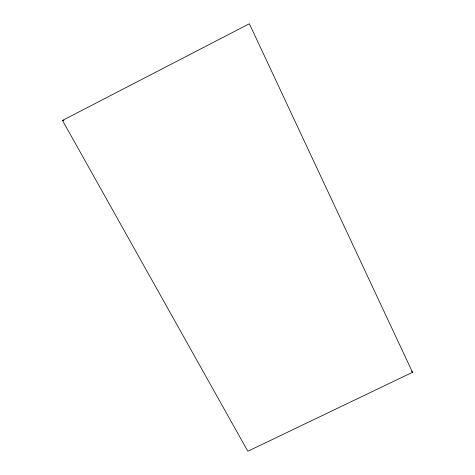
<?xml version="1.0" encoding="UTF-8"?>
<svg xmlns="http://www.w3.org/2000/svg" width="475" height="475" viewBox="0 0 475 475"><rect width="100%" height="100%" fill="white"/><g stroke="black" fill="none" stroke-linecap="round" stroke-linejoin="round"><path stroke-width="0.71" d="M62.486 120.436L249.363 23.75L412.514 372.305L247.831 451.25L62.486 120.436L63.947 120.222M411.635 371.123L412.514 372.305"/></g></svg>
